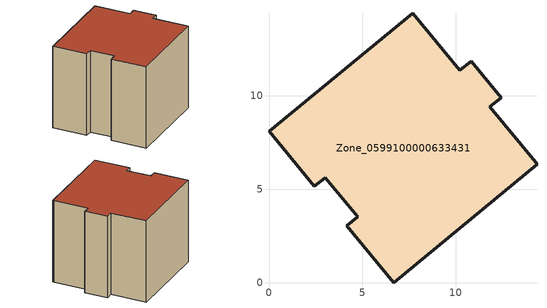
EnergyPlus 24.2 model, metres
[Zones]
Zone_0599100000633431
 floor ground (C_G): 0,8.12 7.7,14.42 10.22,11.36 10.82,11.86 12.43,9.91 11.82,9.42 14.27,6.45 14.35,6.33 6.67,0 4.16,3.05 4.74,3.52 3,5.63 2.43,5.16 z0
 wall outside (C_F): 7.7,14.42 0,8.12 2.43,5.16 3,5.63 4.74,3.52 4.16,3.05 6.67,0 14.35,6.33 14.27,6.45 11.82,9.42 12.43,9.91 10.82,11.86 10.22,11.36 7.7,14.42 z0:9.29
 roof outside (C_R): 14.35,6.33 14.27,6.45 11.82,9.42 12.43,9.91 10.82,11.86 10.22,11.36 7.7,14.42 0,8.12 2.43,5.16 3,5.63 4.74,3.52 4.16,3.05 6.67,0 z9.29
[BUILDING]
Pand.0599100000633431: North Axis=0; Terrain=City; Loads Convergence Tolerance Value=0.04; Temperature Convergence Tolerance Value=0.4; Solar Distribution=FullExterior; Maximum Number of Warmup Days=25; Minimum Number of Warmup Days=1
[Site:Location]
Rotterdam.The.Hague.AP_ZH_NLD Design_Conditions: Latitude=51.96; Longitude=4.45; Time Zone=1; Elevation=-4.5
[SITE:GROUNDTEMPERATURE:BUILDINGSURFACE]
18, 18, 18, 18, 18, 18, 18, 18, 18, 18, 18, 18
[MATERIAL] Thermal Absorptance=0.9; Solar Absorptance=0.7; Visible Absorptance=0.7
Name | Roughness | Thickness | Conductivity | Density | Specific Heat
G.TI.1946 | MediumSmooth | 0.15 | 1 | 540 | 1210
F.TI.1946 | Rough | 0.3 | 0.857143 | 1920 | 840
R.TI.1946 | MediumRough | 0.2 | 0.1 | 1500 | 1000
[CONSTRUCTION]
C_G: G.TI.1946
C_F: F.TI.1946
C_R: R.TI.1946
[ZONE]
Zone_0599100000633431: Type=1; Multiplier=1; Ceiling Height=Autocalculate; Volume=Autocalculate; Floor Area=autocalculate; Part of Total Floor Area=Yes
[ZONEINFILTRATION:DESIGNFLOWRATE]
Infil_Zone_0599100000633431: Zone or ZoneList or Space or SpaceList=Zone_0599100000633431; Schedule=AlwaysOn; Design Flow Rate Calculation Method=Flow/Area; Flow Rate per Floor Area=0.003; Constant Term Coefficient=1; Temperature Term Coefficient=0; Velocity Term Coefficient=0; Velocity Squared Term Coefficient=0
[HVACTEMPLATE:ZONE:IDEALLOADSAIRSYSTEM]
Zone_0599100000633431: Maximum Heating Supply Air Temperature=50; Minimum Cooling Supply Air Temperature=13; Maximum Heating Supply Air Humidity Ratio=0.0156; Minimum Cooling Supply Air Humidity Ratio=0.0077; Heating Limit=NoLimit; Cooling Limit=NoLimit; Dehumidification Control Type=ConstantSensibleHeatRatio; Cooling Sensible Heat Ratio=0.7; Dehumidification Setpoint=60; Humidification Control Type=None; Humidification Setpoint=30; Outdoor Air Method=None; Outdoor Air Flow Rate per Person=0.00944; Outdoor Air Flow Rate per Zone Floor Area=0; Outdoor Air Flow Rate per Zone=0; Demand Controlled Ventilation Type=None; Outdoor Air Economizer Type=NoEconomizer; Heat Recovery Type=None; Sensible Heat Recovery Effectiveness=0.7; Latent Heat Recovery Effectiveness=0.65
[ZONECONTROL:THERMOSTAT]
ThermostatControl_Zone_0599100000633431: Zone or ZoneList=Zone_0599100000633431; Control Type Schedule=DualSetpointControlType; Control 1=Thermostat_Zone_0599100000633431; Temperature Difference Between Cutout And Setpoint=0
[THERMOSTATSETPOINT:DUALSETPOINT]
Thermostat_Zone_0599100000633431: Heating Setpoint Temperature Schedule=HeatingSetpoint_Zone_0599100000633431; Cooling Setpoint Temperature Schedule=CoolingSetpoint_Zone_0599100000633431
[SCHEDULE:COMPACT]
HeatingSetpoint_Zone_0599100000633431: Through: 12/31, For: AllDays, Until: 24:00, 21
CoolingSetpoint_Zone_0599100000633431: Through: 12/31, For: AllDays, Until: 24:00, 24
DualSetpointControlType: Through: 12/31, For: AllDays, Until: 24:00, 4
AlwaysOn: Through: 12/31, For: AllDays, Until: 24:00, 1
